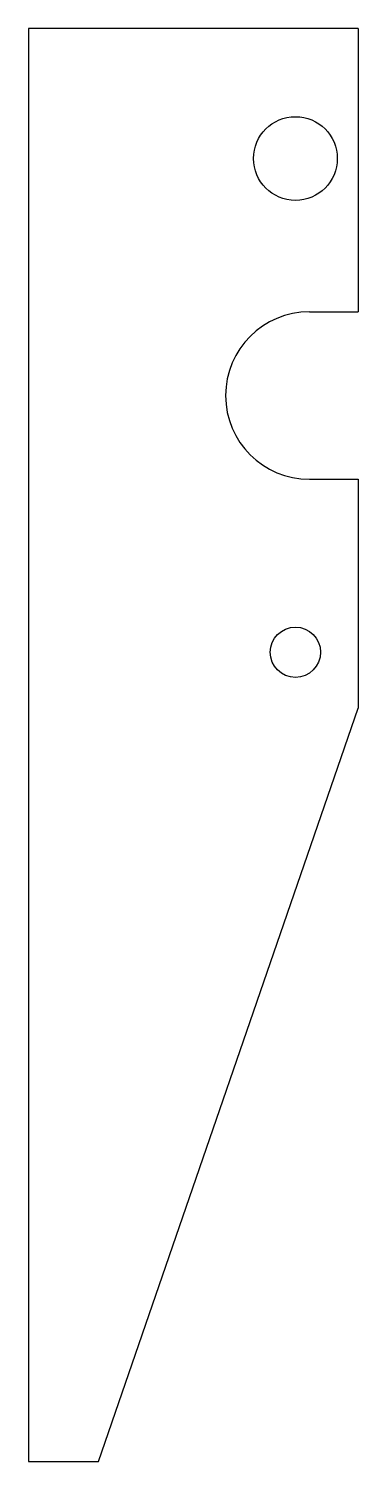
# Model space of a CAD drawing. Header units: inches. Extents: x 34 to 57, y 6 to 108.
import ezdxf

# ---------------------------------------------------------------- set-up
doc = ezdxf.new("R2010")
doc.units = ezdxf.units.IN
doc.header["$MEASUREMENT"] = 0

msp = doc.modelspace()

# ---------------------------------------------------------------- linework, layer by layer
for p, q in [((57.17, 108.37), (33.57, 108.37)), ((33.57, 108.37), (33.57, 5.67)), ((57.17, 108.37), (57.17, 88.07)), ((53.67, 88.07), (57.17, 88.07)), ((53.67, 76.07), (57.17, 76.07)), ((57.17, 76.07), (57.17, 59.67)), ((38.57, 5.67), (57.17, 59.67)), ((33.57, 5.67), (38.57, 5.67))]:
    msp.add_line(p, q)
for centre, radius in [((52.67, 99.06), 3), ((52.67, 63.67), 1.8)]:
    msp.add_circle(centre, radius)
msp.add_arc((53.67, 82.07), 6, 90, 270)

doc.saveas('drawing.dxf')
